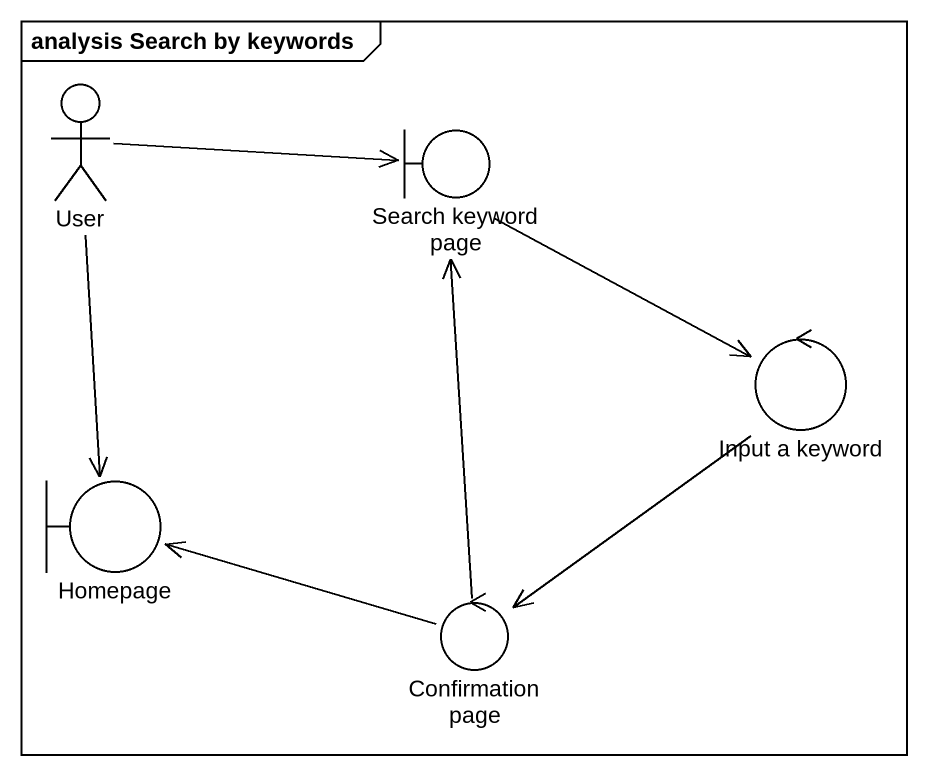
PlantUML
@startuml
mainframe analysis Search by keywords
actor User
boundary "Search keyword page" as Search_keyword_page
control "Input a keyword" as Input_a_keyword
boundary Homepage
control "Confirmation page" as Confirmation_page
User -right-> Search_keyword_page
User --> Homepage
Search_keyword_page --> Input_a_keyword
Input_a_keyword --> Confirmation_page
Confirmation_page -up-> Search_keyword_page
Confirmation_page -left-> Homepage
@enduml
